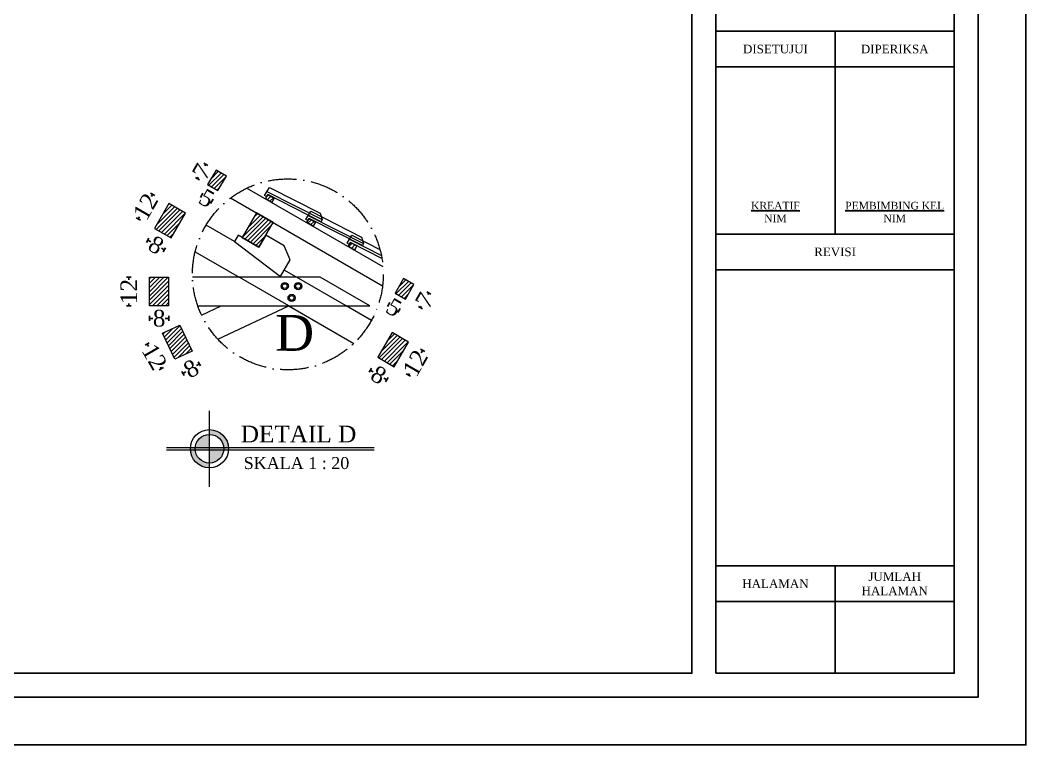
# Model space of a CAD drawing. Header units: millimetres. Extents: x -12161372 to 46643, y -9506984 to 15358.
# Drawn here: x 17996 to 20104, y -2480 to -962 of the extents above; entities that cross this region are included whole.
import ezdxf

# ---------------------------------------------------------------- set-up
doc = ezdxf.new("R2010")
doc.units = ezdxf.units.MM
doc.linetypes.add('ACAD_ISO10W100', pattern=[18, 12, -3, 0, -3])
for name, color, linetype, lineweight in [('atap', 220, 'Continuous', 0), ('dimensi', 50, 'Continuous', 5), ('dinding', 110, 'Continuous', 9), ('garis potongan', 3, 'ACAD_ISO10W100', 18), ('hatch', 7, 'Continuous', 5), ('Normalisasi', 7, 'Continuous', 0), ('teks', 255, 'Continuous', 5)]:
    doc.layers.add(name, color=color, linetype=linetype, lineweight=lineweight)
doc.styles.get("Standard").update_dxf_attribs({"font": 'arial.ttf'})
doc.styles.add('teks1', font='times.ttf', dxfattribs={"height": 35})
doc.styles.add('teks2', font='times.ttf', dxfattribs={"height": 15})
doc.styles.add('teks3', font='times.ttf', dxfattribs={"height": 25})
doc.dimstyles.new('dimensi4', dxfattribs={"dimtxt": 35, "dimasz": 0, "dimexe": 5, "dimexo": 20, "dimgap": 3, "dimtad": 0, "dimdec": 0, "dimlfac": 0.2, "dimzin": 0, "dimdsep": 46, "dimtxsty": 'teks1', "dimblk": 'OBLIQUE', "dimcen": 0.09, "dimadec": 0, "dimazin": 0, "dimtfac": 1, "dimtdec": 0, "dimtix": 1, "dimtofl": 0, "dimtmove": 0, "dimatfit": 3, "dimldrblk": 'OBLIQUE', "dimfxl": 5, "dimfxlon": 1, "dimtolj": 1, "dimtzin": 0, "dimarcsym": 0})

# ---------------------------------------------------------------- blocks, each defined once
blk = doc.blocks.new('*D517')
at = {"layer": 'Defpoints', "color": 0, "ltscale": 0.8, "transparency": 16777216}
for p in [(18809.8, -1635.9), (18839.5, -1653), (18779.8, -1687.8)]:
    blk.add_point(p, dxfattribs=at)
at = {"layer": 'dimensi', "color": 0, "lineweight": -2, "ltscale": 0.8, "transparency": 16777216}
for p, q in [((18835.1, -1650.5), (18843.8, -1655.5)), ((18839.5, -1653), (18836.3, -1658.5)), ((18805.1, -1702.4), (18813.8, -1707.4)), ((18809.5, -1704.9), (18811.5, -1701.4))]:
    blk.add_line(p, q, dxfattribs=at)
at = {"layer": 'dimensi', "color": 0, "ltscale": 0.8, "transparency": 16777216, "insert": (18823.9, -1679.9), "char_height": 35, "attachment_point": 5, "rotation": 60, "style": 'teks1'}
blk.add_mtext('\\A1;12', dxfattribs=at)
blk = doc.blocks.new('_Oblique')
at = {"color": 0, "linetype": 'ByBlock', "lineweight": -2}
blk.add_line((-0.5, -0.5), (0.5, 0.5), dxfattribs=at)
blk = doc.blocks.new('*D518')
at = {"layer": 'Defpoints', "color": 0, "ltscale": 0.8, "transparency": 16777216}
for p in [(18745.2, -1667.8), (18729.6, -1694.7), (18779.8, -1687.8)]:
    blk.add_point(p, dxfattribs=at)
at = {"layer": 'dimensi', "color": 0, "lineweight": -2, "ltscale": 0.8, "transparency": 16777216}
for p, q in [((18732.1, -1690.4), (18727.1, -1699.1)), ((18729.6, -1694.7), (18735.8, -1698.3)), ((18764.3, -1714.7), (18758.1, -1711.2)), ((18766.8, -1710.4), (18761.8, -1719.1))]:
    blk.add_line(p, q, dxfattribs=at)
at = {"layer": 'dimensi', "color": 0, "ltscale": 0.8, "transparency": 16777216, "insert": (18747, -1704.7), "char_height": 35, "attachment_point": 5, "rotation": 330, "style": 'teks1'}
blk.add_mtext('\\A1;8', dxfattribs=at)
blk = doc.blocks.new('*D515')
at = {"layer": 'Defpoints', "color": 0, "ltscale": 0.8, "transparency": 16777216}
for p in [(18291.3, -1622.8), (18261.7, -1639.9), (18321.3, -1674.8)]:
    blk.add_point(p, dxfattribs=at)
at = {"layer": 'dimensi', "color": 0, "lineweight": -2, "ltscale": 0.8, "transparency": 16777216}
for p, q in [((18266, -1637.4), (18257.4, -1642.4)), ((18261.7, -1639.9), (18264.9, -1645.5)), ((18296, -1689.4), (18287.4, -1694.4)), ((18291.7, -1691.9), (18289.6, -1688.3))]:
    blk.add_line(p, q, dxfattribs=at)
at = {"layer": 'dimensi', "color": 0, "ltscale": 0.8, "transparency": 16777216, "insert": (18277.3, -1666.9), "char_height": 35, "attachment_point": 5, "rotation": 300, "style": 'teks1'}
blk.add_mtext('\\A1;12', dxfattribs=at)
blk = doc.blocks.new('*D516')
at = {"layer": 'Defpoints', "color": 0, "ltscale": 0.8, "transparency": 16777216}
for p in [(18356, -1654.8), (18321.3, -1674.8), (18371.5, -1681.7)]:
    blk.add_point(p, dxfattribs=at)
at = {"layer": 'dimensi', "color": 0, "lineweight": -2, "ltscale": 0.8, "transparency": 16777216}
for p, q in [((18371.5, -1681.7), (18365.3, -1685.3)), ((18369, -1677.4), (18374, -1686)), ((18334.4, -1697.4), (18339.4, -1706)), ((18336.9, -1701.7), (18343, -1698.1))]:
    blk.add_line(p, q, dxfattribs=at)
at = {"layer": 'dimensi', "color": 0, "ltscale": 0.8, "transparency": 16777216, "insert": (18354.2, -1691.7), "char_height": 35, "attachment_point": 5, "rotation": 30, "style": 'teks1'}
blk.add_mtext('\\A1;8', dxfattribs=at)
blk = doc.blocks.new('*D519')
at = {"layer": 'Defpoints', "color": 0, "ltscale": 0.8, "transparency": 16777216}
for p in [(18273.4, -1326.2), (18307.6, -1345.9), (18277.6, -1397.9)]:
    blk.add_point(p, dxfattribs=at)
at = {"layer": 'dimensi', "color": 0, "lineweight": -2, "ltscale": 0.8, "transparency": 16777216}
for p, q in [((18277.7, -1328.7), (18269.1, -1323.7)), ((18273.4, -1326.2), (18270.8, -1330.7)), ((18247.7, -1380.6), (18239.1, -1375.6)), ((18243.4, -1378.1), (18246, -1373.6))]:
    blk.add_line(p, q, dxfattribs=at)
at = {"layer": 'dimensi', "color": 0, "ltscale": 0.8, "transparency": 16777216, "insert": (18258.4, -1352.1), "char_height": 35, "attachment_point": 5, "rotation": 60, "style": 'teks1'}
blk.add_mtext('\\A1;12', dxfattribs=at)
blk = doc.blocks.new('*D520')
at = {"layer": 'Defpoints', "color": 0, "ltscale": 0.8, "transparency": 16777216}
for p in [(18277.6, -1397.9), (18312.2, -1417.9), (18297.9, -1442.7)]:
    blk.add_point(p, dxfattribs=at)
at = {"layer": 'dimensi', "color": 0, "lineweight": -2, "ltscale": 0.8, "transparency": 16777216}
for p, q in [((18265.7, -1418.3), (18260.7, -1427)), ((18263.2, -1422.7), (18269.4, -1426.2)), ((18297.9, -1442.7), (18291.7, -1439.1)), ((18300.4, -1438.3), (18295.4, -1447))]:
    blk.add_line(p, q, dxfattribs=at)
at = {"layer": 'dimensi', "color": 0, "ltscale": 0.8, "transparency": 16777216, "insert": (18280.6, -1432.7), "char_height": 35, "attachment_point": 5, "rotation": 330, "style": 'teks1'}
blk.add_mtext('\\A1;8', dxfattribs=at)
blk = doc.blocks.new('*D521')
at = {"layer": 'Defpoints', "color": 0, "ltscale": 0.8, "transparency": 16777216}
for p in [(18782, -1533.2), (18768.2, -1557.2), (18803.7, -1545.7)]:
    blk.add_point(p, dxfattribs=at)
at = {"layer": 'dimensi', "color": 0, "lineweight": -2, "ltscale": 0.8, "transparency": 16777216}
for p, q in [((18770.7, -1552.9), (18765.7, -1561.5)), ((18792.3, -1565.4), (18787.3, -1574))]:
    blk.add_line(p, q, dxfattribs=at)
at = {"layer": 'dimensi', "color": 0, "ltscale": 0.8, "transparency": 16777216, "insert": (18779, -1563.4), "char_height": 35, "attachment_point": 5, "rotation": 330, "style": 'teks1'}
blk.add_mtext('\\A1;5', dxfattribs=at)
blk = doc.blocks.new('*D522')
at = {"layer": 'Defpoints', "color": 0, "ltscale": 0.8, "transparency": 16777216}
for p in [(18821.2, -1515.4), (18852.2, -1533.3), (18803.7, -1545.7)]:
    blk.add_point(p, dxfattribs=at)
at = {"layer": 'dimensi', "color": 0, "lineweight": -2, "ltscale": 0.8, "transparency": 16777216}
for p, q in [((18847.9, -1530.8), (18856.5, -1535.8)), ((18852.2, -1533.3), (18850.4, -1536.5)), ((18830.4, -1561.1), (18839, -1566.1)), ((18834.7, -1563.6), (18836.6, -1560.4))]:
    blk.add_line(p, q, dxfattribs=at)
at = {"layer": 'dimensi', "color": 0, "ltscale": 0.8, "transparency": 16777216, "insert": (18843.5, -1548.5), "char_height": 35, "attachment_point": 5, "rotation": 60, "style": 'teks1'}
blk.add_mtext('\\A1;7', dxfattribs=at)
blk = doc.blocks.new('*D523')
at = {"layer": 'Defpoints', "color": 0, "ltscale": 0.8, "transparency": 16777216}
for p in [(18388.7, -1306.2), (18410.4, -1318.7), (18397.5, -1340.9)]:
    blk.add_point(p, dxfattribs=at)
at = {"layer": 'dimensi', "color": 0, "lineweight": -2, "ltscale": 0.8, "transparency": 16777216}
for p, q in [((18378.4, -1324.1), (18373.4, -1332.8)), ((18400, -1336.6), (18395, -1345.3))]:
    blk.add_line(p, q, dxfattribs=at)
at = {"layer": 'dimensi', "color": 0, "ltscale": 0.8, "transparency": 16777216, "insert": (18386.7, -1334.7), "char_height": 35, "attachment_point": 5, "rotation": 330, "style": 'teks1'}
blk.add_mtext('\\A1;5', dxfattribs=at)
blk = doc.blocks.new('*D524')
at = {"layer": 'Defpoints', "color": 0, "ltscale": 0.8, "transparency": 16777216}
for p in [(18384.7, -1263.4), (18406.2, -1275.8), (18388.7, -1306.2)]:
    blk.add_point(p, dxfattribs=at)
at = {"layer": 'dimensi', "color": 0, "lineweight": -2, "ltscale": 0.8, "transparency": 16777216}
for p, q in [((18388.9, -1265.8), (18380.4, -1260.9)), ((18384.7, -1263.4), (18382.9, -1266.6)), ((18371.4, -1296.2), (18362.9, -1291.2)), ((18367.2, -1293.7), (18369.1, -1290.6))]:
    blk.add_line(p, q, dxfattribs=at)
at = {"layer": 'dimensi', "color": 0, "ltscale": 0.8, "transparency": 16777216, "insert": (18376, -1278.6), "char_height": 35, "attachment_point": 5, "rotation": 60, "style": 'teks1'}
blk.add_mtext('\\A1;7', dxfattribs=at)
blk = doc.blocks.new('*D545')
at = {"layer": 'Defpoints', "color": 0, "ltscale": 0.8, "transparency": 16777216}
for p in [(18267, -1560.2), (18307, -1560.2), (18307, -1586.2)]:
    blk.add_point(p, dxfattribs=at)
at = {"layer": 'dimensi', "color": 0, "lineweight": -2, "ltscale": 0.8, "transparency": 16777216}
for p, q in [((18267, -1581.2), (18267, -1591.2)), ((18307, -1581.2), (18307, -1591.2)), ((18267, -1586.2), (18274.1, -1586.2)), ((18307, -1586.2), (18299.8, -1586.2))]:
    blk.add_line(p, q, dxfattribs=at)
at = {"layer": 'dimensi', "color": 0, "ltscale": 0.8, "transparency": 16777216, "insert": (18287, -1586.2), "char_height": 35, "attachment_point": 5, "style": 'teks1'}
blk.add_mtext('\\A1;8', dxfattribs=at)
blk = doc.blocks.new('*D546')
at = {"layer": 'Defpoints', "color": 0, "ltscale": 0.8, "transparency": 16777216}
for p in [(18267, -1500.2), (18223.3, -1560.2), (18267, -1560.2)]:
    blk.add_point(p, dxfattribs=at)
at = {"layer": 'dimensi', "color": 0, "lineweight": -2, "ltscale": 0.8, "transparency": 16777216}
for p, q in [((18228.3, -1500.2), (18218.3, -1500.2)), ((18223.3, -1500.2), (18223.3, -1505.5)), ((18223.3, -1560.2), (18223.3, -1555)), ((18228.3, -1560.2), (18218.3, -1560.2))]:
    blk.add_line(p, q, dxfattribs=at)
at = {"layer": 'dimensi', "color": 0, "ltscale": 0.8, "transparency": 16777216, "insert": (18223.3, -1530.2), "char_height": 35, "attachment_point": 5, "rotation": 90, "style": 'teks1'}
blk.add_mtext('\\A1;12', dxfattribs=at)

msp = doc.modelspace()

# ---------------------------------------------------------------- hatches: boundary and pattern name
at = {"layer": 'hatch', "ltscale": 0.8}
h = msp.add_hatch(dxfattribs=at)
h.set_pattern_fill('ANSI31', color=256, scale=2)
h.set_pattern_definition([(45, (-10607.955, 9377.157), (-4.490128, 4.490128), [])])
h.paths.add_polyline_path([(18330.61, -1600.423), (18294.357, -1617.327), (18319.714, -1671.706), (18355.967, -1654.801)])
h.paths.add_polyline_path([(18306.953, -1500.218), (18266.953, -1500.218), (18266.953, -1560.218), (18306.953, -1560.218)])
h.paths.add_polyline_path([(18342.222, -1365.895), (18307.581, -1345.895), (18277.581, -1397.856), (18312.222, -1417.856)])
h.paths.add_polyline_path([(18427.881, -1288.347), (18406.231, -1275.847), (18388.731, -1306.158), (18410.381, -1318.658)])
h.paths.add_polyline_path([(18491.103, -1365.262), (18461.108, -1417.213), (18495.75, -1437.213), (18510.443, -1411.73), (18525.744, -1385.262)])
h.paths.add_polyline_path([(18528.021, -1334.615), (18515.03, -1327.115), (18512.53, -1331.445), (18510.03, -1335.775), (18523.021, -1343.275)])
h.paths.add_polyline_path([(18614.623, -1384.615), (18601.633, -1377.115), (18599.133, -1381.445), (18596.633, -1385.775), (18609.623, -1393.275)])
h.paths.add_polyline_path([(18701.226, -1434.615), (18688.235, -1427.115), (18685.735, -1431.445), (18683.235, -1435.775), (18696.226, -1443.275)])
h.paths.add_polyline_path([(18821.156, -1515.404), (18799.505, -1502.904), (18782.005, -1533.215), (18803.656, -1545.715)])
h.paths.add_polyline_path([(18809.817, -1635.861), (18775.176, -1615.861), (18745.176, -1667.822), (18779.817, -1687.822)])
h = msp.add_hatch(color=256, dxfattribs=at)
h.dxf.hatch_style = 1
h.paths.add_polyline_path([(18392.549, -1829.364, 0.38998328), (18362.653, -1856.864), (18392.549, -1856.864)])
h.paths.add_polyline_path([(18392.549, -1861.864), (18392.549, -1856.864), (18362.653, -1856.864, 0.02086055), (18362.549, -1859.364, 0.02086055), (18362.653, -1861.864)])
h.paths.add_polyline_path([(18392.549, -1856.864), (18392.549, -1861.864), (18422.444, -1861.864, 0.02086055), (18422.549, -1859.364, 0.02086055), (18422.444, -1856.864)])
h.paths.add_polyline_path([(18392.549, -1861.864), (18392.549, -1889.364, 0.38998328), (18422.444, -1861.864)])
h.paths.add_polyline_path([(18392.549, -1819.364), (18392.549, -1829.364, -0.38998328), (18422.444, -1856.864), (18432.471, -1856.864, 0.39601219)])
h.paths.add_polyline_path([(18432.471, -1861.864, 0.01563646), (18432.549, -1859.364, 0.01563646), (18432.471, -1856.864), (18422.444, -1856.864, -0.02086055), (18422.549, -1859.364, -0.02086055), (18422.444, -1861.864)])
h.paths.add_polyline_path([(18362.653, -1861.864), (18352.627, -1861.864, 0.39601219), (18392.549, -1899.364), (18392.549, -1889.364, -0.38998328)])
h.paths.add_polyline_path([(18352.627, -1856.864, 0.01563646), (18352.549, -1859.364, 0.01563646), (18352.627, -1861.864), (18362.653, -1861.864, -0.02086055), (18362.549, -1859.364, -0.02086055), (18362.653, -1856.864)])

# ---------------------------------------------------------------- linework, layer by layer
for p, q in [((19453.927, -984.661), (19953.927, -984.661)), ((19703.927, -984.661), (19703.927, -1409.661)), ((19453.927, -1059.661), (19953.927, -1059.661)), ((19453.927, -1409.661), (19953.927, -1409.661)), ((19453.927, -1484.661), (19953.927, -1484.661)), ((19453.927, -2104.661), (19953.927, -2104.661)), ((19703.927, -2329.661), (19703.927, -2104.661)), ((19453.927, -2179.661), (19953.927, -2179.661))]:
    msp.add_line(p, q)
for points in [[(15903.927, -2479.661), (20103.927, -2479.661), (20103.927, 490.339), (15903.927, 490.339)], [(16103.927, -2379.661), (20003.927, -2379.661), (20003.927, 390.339), (16103.927, 390.339)], [(16153.927, -2329.661), (19403.927, -2329.661), (19403.927, 340.339), (16153.927, 340.339)], [(19453.927, -2329.661), (19953.927, -2329.661), (19953.927, 340.339), (19453.927, 340.339)]]:
    msp.add_lwpolyline(points, close=True)
at = {"layer": 'atap', "ltscale": 0.8}
for p, q in [((18558.8, -1560.218), (18454.877, -1500.218)), ((18678.8, -1560.218), (18574.877, -1500.218)), ((18375.925, -1579.292), (18416.828, -1560.218)), ((18409.852, -1629.674), (18558.8, -1560.218))]:
    msp.add_line(p, q, dxfattribs=at)
for points in [[(18427.881, -1288.347), (18406.231, -1275.847), (18388.731, -1306.158), (18410.381, -1318.658)], [(18342.222, -1365.895), (18307.581, -1345.895), (18277.581, -1397.856), (18312.222, -1417.856)], [(18525.75, -1385.252), (18491.108, -1365.252), (18461.108, -1417.213), (18495.75, -1437.213)], [(18549.414, -1434.23), (18510.443, -1411.73), (18495.75, -1437.213), (18452.448, -1412.213), (18444.948, -1425.204), (18541.388, -1498.382), (18561.371, -1463.553)], [(18266.953, -1500.218), (18306.953, -1500.218), (18306.953, -1560.218), (18266.953, -1560.218)], [(18821.156, -1515.404), (18799.505, -1502.904), (18782.005, -1533.215), (18803.656, -1545.715)], [(18294.357, -1617.327), (18330.61, -1600.423), (18355.967, -1654.801), (18319.714, -1671.706)], [(18809.817, -1635.861), (18775.176, -1615.861), (18745.176, -1667.822), (18779.817, -1687.822)]]:
    msp.add_lwpolyline(points, close=True, dxfattribs=at)
msp.add_lwpolyline([(18368.115, -1560.218), (18728.8, -1560.218), (18624.877, -1500.218), (18356.953, -1500.218)], dxfattribs=at)
for centre, radius in [((18550.434, -1518.651), 7.5), ((18550.434, -1518.651), 5), ((18578.513, -1518.651), 7.5), ((18578.513, -1518.651), 5), ((18564.73, -1543.492), 7.5), ((18564.73, -1543.492), 5)]:
    msp.add_circle(centre, radius, dxfattribs=at)
at = {"layer": 'dinding', "ltscale": 0.8}
for p, q in [((18471.183, -1313.347), (18756.204, -1477.904)), ((18436.951, -1333.997), (18755.436, -1517.875)), ((18444.948, -1425.204), (18385.523, -1390.895)), ((18362.503, -1446.886), (18454.877, -1500.218)), ((18574.877, -1500.218), (18548.93, -1485.238)), ((18558.8, -1560.218), (18694.896, -1638.793)), ((18731.875, -1590.861), (18678.8, -1560.218))]:
    msp.add_line(p, q, dxfattribs=at)
for points in [[(18513.072, -1320.506), (18628.676, -1379.409), (18626.406, -1383.864), (18515.03, -1327.115), (18512.53, -1331.445), (18508.2, -1328.945), (18518.079, -1311.834), (18624.773, -1366.197), (18628.676, -1379.409)], [(18599.675, -1370.506), (18715.278, -1429.409), (18713.008, -1433.864), (18601.633, -1377.115), (18599.133, -1381.445), (18594.803, -1378.945), (18604.682, -1361.834), (18711.375, -1416.197), (18715.278, -1429.409)], [(18754.046, -1460.647), (18688.235, -1427.115), (18685.735, -1431.445), (18681.405, -1428.945), (18691.284, -1411.834), (18749.877, -1441.689)], [(18686.277, -1420.506), (18752.895, -1454.449)]]:
    msp.add_lwpolyline(points, dxfattribs=at)
for points in [[(18515.03, -1327.115), (18528.021, -1334.615), (18523.021, -1343.275), (18510.03, -1335.775)], [(18601.633, -1377.115), (18614.623, -1384.615), (18609.623, -1393.275), (18596.633, -1385.775)], [(18688.235, -1427.115), (18701.226, -1434.615), (18696.226, -1443.275), (18683.235, -1435.775)]]:
    msp.add_lwpolyline(points, close=True, dxfattribs=at)
at = {"layer": 'garis potongan', "ltscale": 5}
msp.add_circle((18556.858, -1494.067), 200, dxfattribs=at)
at = {"layer": 'Normalisasi', "ltscale": 0.8}
for p, q in [((18392.549, -1938.864), (18392.549, -1779.864)), ((18302.549, -1856.864), (18737.549, -1856.864)), ((18302.549, -1861.864), (18737.549, -1861.864))]:
    msp.add_line(p, q, dxfattribs=at)
for radius in [40, 30]:
    msp.add_circle((18392.549, -1859.364), radius, dxfattribs=at)

# ---------------------------------------------------------------- texts
at = {"attachment_point": 5}
for s, insert, char_height, width in [('{\\fTimes New Roman|b0|i0|c0|p18;DISETUJUI}', (19578.927, -1022.161), 18, 250), ('{\\fTimes New Roman|b0|i0|c0|p18;DIPERIKSA}', (19828.927, -1022.161), 18, 250), ('{\\fTimes New Roman|b0|i0|c0|p18;\\LKREATIF\\l\\PNIM}', (19578.927, -1363.445), 16, 250), ('{\\fTimes New Roman|b0|i0|c0|p18;\\LPEMBIMBING KEL\\l\\PNIM}', (19828.927, -1363.445), 16, 250), ('{\\fTimes New Roman|b0|i0|c0|p18;REVISI}', (19703.927, -1447.161), 18, 500), ('{\\fTimes New Roman|b0|i0|c0|p18;JUMLAH\\PHALAMAN}', (19828.927, -2142.161), 18, 250), ('{\\fTimes New Roman|b0|i0|c0|p18;HALAMAN}', (19578.927, -2142.161), 18, 250)]:
    msp.add_mtext(s, dxfattribs=dict(at, insert=insert, char_height=char_height, width=width))
at = {"layer": 'hatch', "ltscale": 0.8, "attachment_point": 5}
for s, width, insert, char_height, style in [('DETAIL D', 430, (18579.244, -1828.61), 35, 'teks1'), ('SKALA 1 : 20', 254.73915, (18574.921, -1889.615), 25, 'teks3')]:
    msp.add_mtext_dynamic_manual_height_columns(s, width=width, gutter_width=125, heights=[0], dxfattribs=dict(at, insert=insert, char_height=char_height, style=style))
at = {"layer": 'teks', "insert": (18570.921, -1616.778), "char_height": 75, "attachment_point": 5, "style": 'teks2'}
msp.add_mtext_dynamic_manual_height_columns('D', width=32.35478, gutter_width=15, heights=[0], dxfattribs=at)

# ---------------------------------------------------------------- dimensions: what is measured, and where the dimension line sits
at = {"layer": 'dimensi', "ltscale": 0.8}
for p1, p2, distance, picture, middle in [((18388.731, -1306.158), (18406.231, -1275.847), 24.821, '*D524', (18375.985, -1278.592)), ((18388.731, -1306.158), (18410.381, -1318.658), -25.736, '*D523', (18386.688, -1334.696)), ((18277.581, -1397.856), (18307.581, -1345.895), 39.473, '*D519', (18258.397, -1352.139)), ((18277.581, -1397.856), (18312.222, -1417.856), -28.663, '*D520', (18280.57, -1432.679)), ((18803.656, -1545.715), (18821.156, -1515.404), -35.855, '*D522', (18843.457, -1548.487)), ((18803.656, -1545.715), (18782.005, -1533.215), 27.679, '*D521', (18778.991, -1563.435)), ((18321.326, -1674.801), (18355.967, -1654.801), -31.065, '*D516', (18354.179, -1691.704)), ((18779.817, -1687.822), (18745.176, -1667.822), 31.065, '*D518', (18746.964, -1704.726))]:
    dim = msp.add_aligned_dim(p1=p1, p2=p2, distance=distance, dimstyle='dimensi4', dxfattribs=at)
    dim.commit()
    dim.dimension.update_dxf_attribs({"geometry": picture, "text_midpoint": middle})
dim = msp.add_linear_dim(base=(18223.324, -1560.218), p1=(18266.953, -1500.218), p2=(18266.953, -1560.218), angle=90, dimstyle='dimensi4', dxfattribs=at)
dim.commit()
dim.dimension.update_dxf_attribs({"geometry": '*D546', "text_midpoint": (18223.324, -1530.218)})
dim = msp.add_linear_dim(base=(18306.953, -1586.154), p1=(18266.953, -1560.218), p2=(18306.953, -1560.218), dimstyle='dimensi4', dxfattribs=at)
dim.commit()
dim.dimension.update_dxf_attribs({"geometry": '*D545', "text_midpoint": (18286.953, -1586.154)})
for base, p1, p2, angle, picture, middle in [((18261.691, -1639.949), (18321.326, -1674.801), (18291.326, -1622.84), 120, '*D515', (18277.255, -1666.905)), ((18839.452, -1652.97), (18779.817, -1687.822), (18809.817, -1635.861), 60, '*D517', (18823.888, -1679.927))]:
    dim = msp.add_linear_dim(base=base, p1=p1, p2=p2, angle=angle, dimstyle='dimensi4', dxfattribs=at)
    dim.commit()
    dim.dimension.update_dxf_attribs({"geometry": picture, "text_midpoint": middle, "dimtype": 161})

doc.saveas('drawing.dxf')
